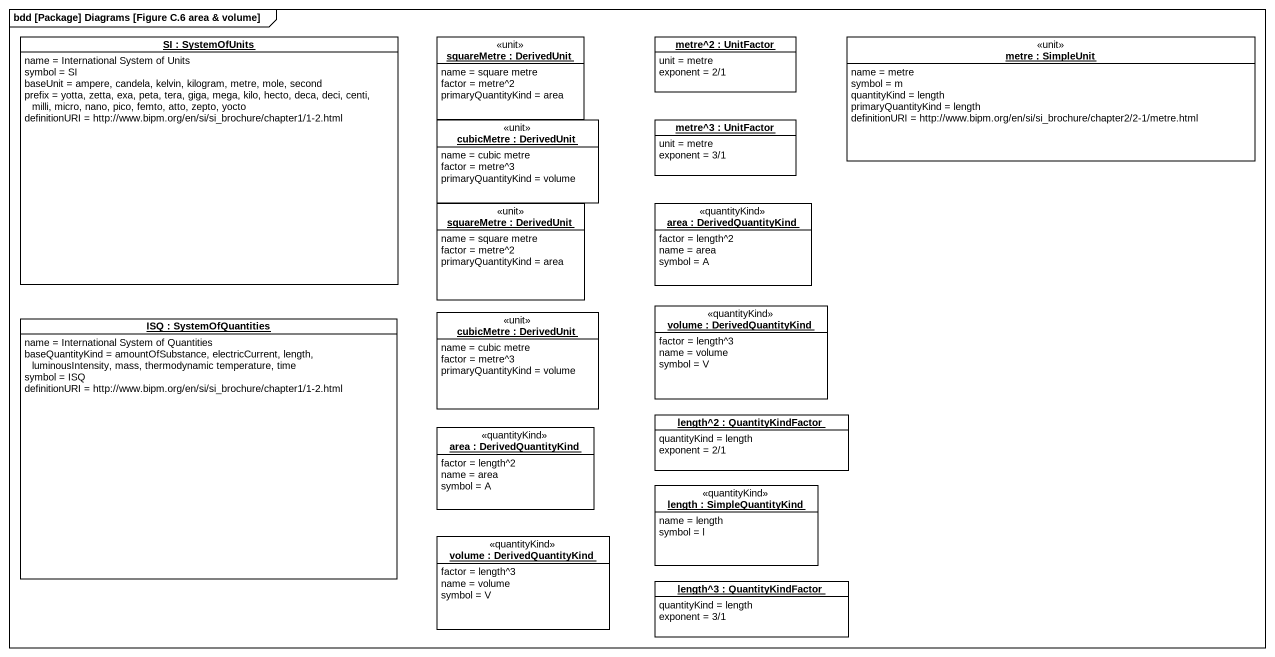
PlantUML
@startuml
mainframe bdd [Package] Diagrams [Figure C.6 area & volume]
hide circle
hide empty members
object "SI : SystemOfUnits" as SI #FFFFFF {
  name = International System of Units
  symbol = SI
  baseUnit = ampere, candela, kelvin, kilogram, metre, mole, second
  prefix = yotta, zetta, exa, peta, tera, giga, mega, kilo, hecto, deca, deci, centi, milli, micro, nano, pico, femto, atto, zepto, yocto
  definitionURI = http://www.bipm.org/en/si/si_brochure/chapter1/1-2.html
}
object "squareMetre : DerivedUnit" as squareMetre <<unit>> #FFFFFF {
  name = square metre
  factor = metre^2
  primaryQuantityKind = area
}
object "metre^2 : UnitFactor" as metre_2 #FFFFFF {
  unit = metre
  exponent = 2/1
}
object "metre : SimpleUnit" as metre <<unit>> #FFFFFF {
  name = metre
  symbol = m
  quantityKind = length
  primaryQuantityKind = length
  definitionURI = http://www.bipm.org/en/si/si_brochure/chapter2/2-1/metre.html
}
object "cubicMetre : DerivedUnit" as cubicMetre <<unit>> #FFFFFF {
  name = cubic metre
  factor = metre^3
  primaryQuantityKind = volume
}
object "metre^3 : UnitFactor" as metre_3 #FFFFFF {
  unit = metre
  exponent = 3/1
}
object "squareMetre : DerivedUnit" as squareMetre_2 <<unit>> #FFFFFF {
  name = square metre
  factor = metre^2
  primaryQuantityKind = area
}
object "area : DerivedQuantityKind" as area <<quantityKind>> #FFFFFF {
  factor = length^2
  name = area
  symbol = A
}
object "ISQ : SystemOfQuantities" as ISQ #FFFFFF {
  name = International System of Quantities
  baseQuantityKind = amountOfSubstance, electricCurrent, length, luminousIntensity, mass, thermodynamic temperature, time
  symbol = ISQ
  definitionURI = http://www.bipm.org/en/si/si_brochure/chapter1/1-2.html
}
object "cubicMetre : DerivedUnit" as cubicMetre_2 <<unit>> #FFFFFF {
  name = cubic metre
  factor = metre^3
  primaryQuantityKind = volume
}
object "volume : DerivedQuantityKind" as volume <<quantityKind>> #FFFFFF {
  factor = length^3
  name = volume
  symbol = V
}
object "area : DerivedQuantityKind" as area_2 <<quantityKind>> #FFFFFF {
  factor = length^2
  name = area
  symbol = A
}
object "length^2 : QuantityKindFactor" as length_2 #FFFFFF {
  quantityKind = length
  exponent = 2/1
}
object "length : SimpleQuantityKind" as length <<quantityKind>> #FFFFFF {
  name = length
  symbol = l
}
object "volume : DerivedQuantityKind" as volume_2 <<quantityKind>> #FFFFFF {
  factor = length^3
  name = volume
  symbol = V
}
object "length^3 : QuantityKindFactor" as length_3 #FFFFFF {
  quantityKind = length
  exponent = 3/1
}
@enduml
